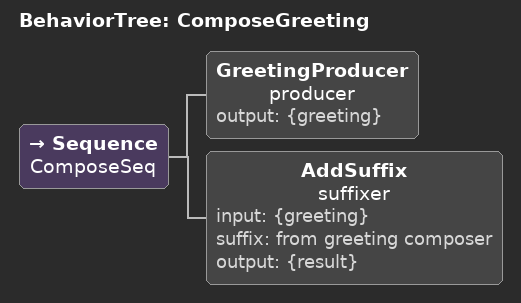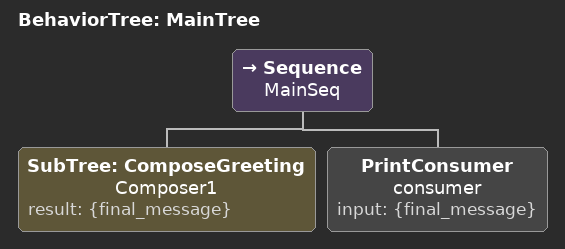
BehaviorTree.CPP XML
<root main_tree_to_execute="MainTree">
  <BehaviorTree ID="ComposeGreeting">
    <Sequence name="ComposeSeq">
      <GreetingProducer name="producer" output="{greeting}" />
      <AddSuffix name="suffixer" input="{greeting}" suffix=" from greeting composer" output="{result}" />
    </Sequence>
  </BehaviorTree>

  <BehaviorTree ID="MainTree">
    <Sequence name="MainSeq">
      <SubTree ID="ComposeGreeting" name="Composer1" result="{final_message}" />
      <PrintConsumer name="consumer" input="{final_message}" />
    </Sequence>
  </BehaviorTree>
</root>
